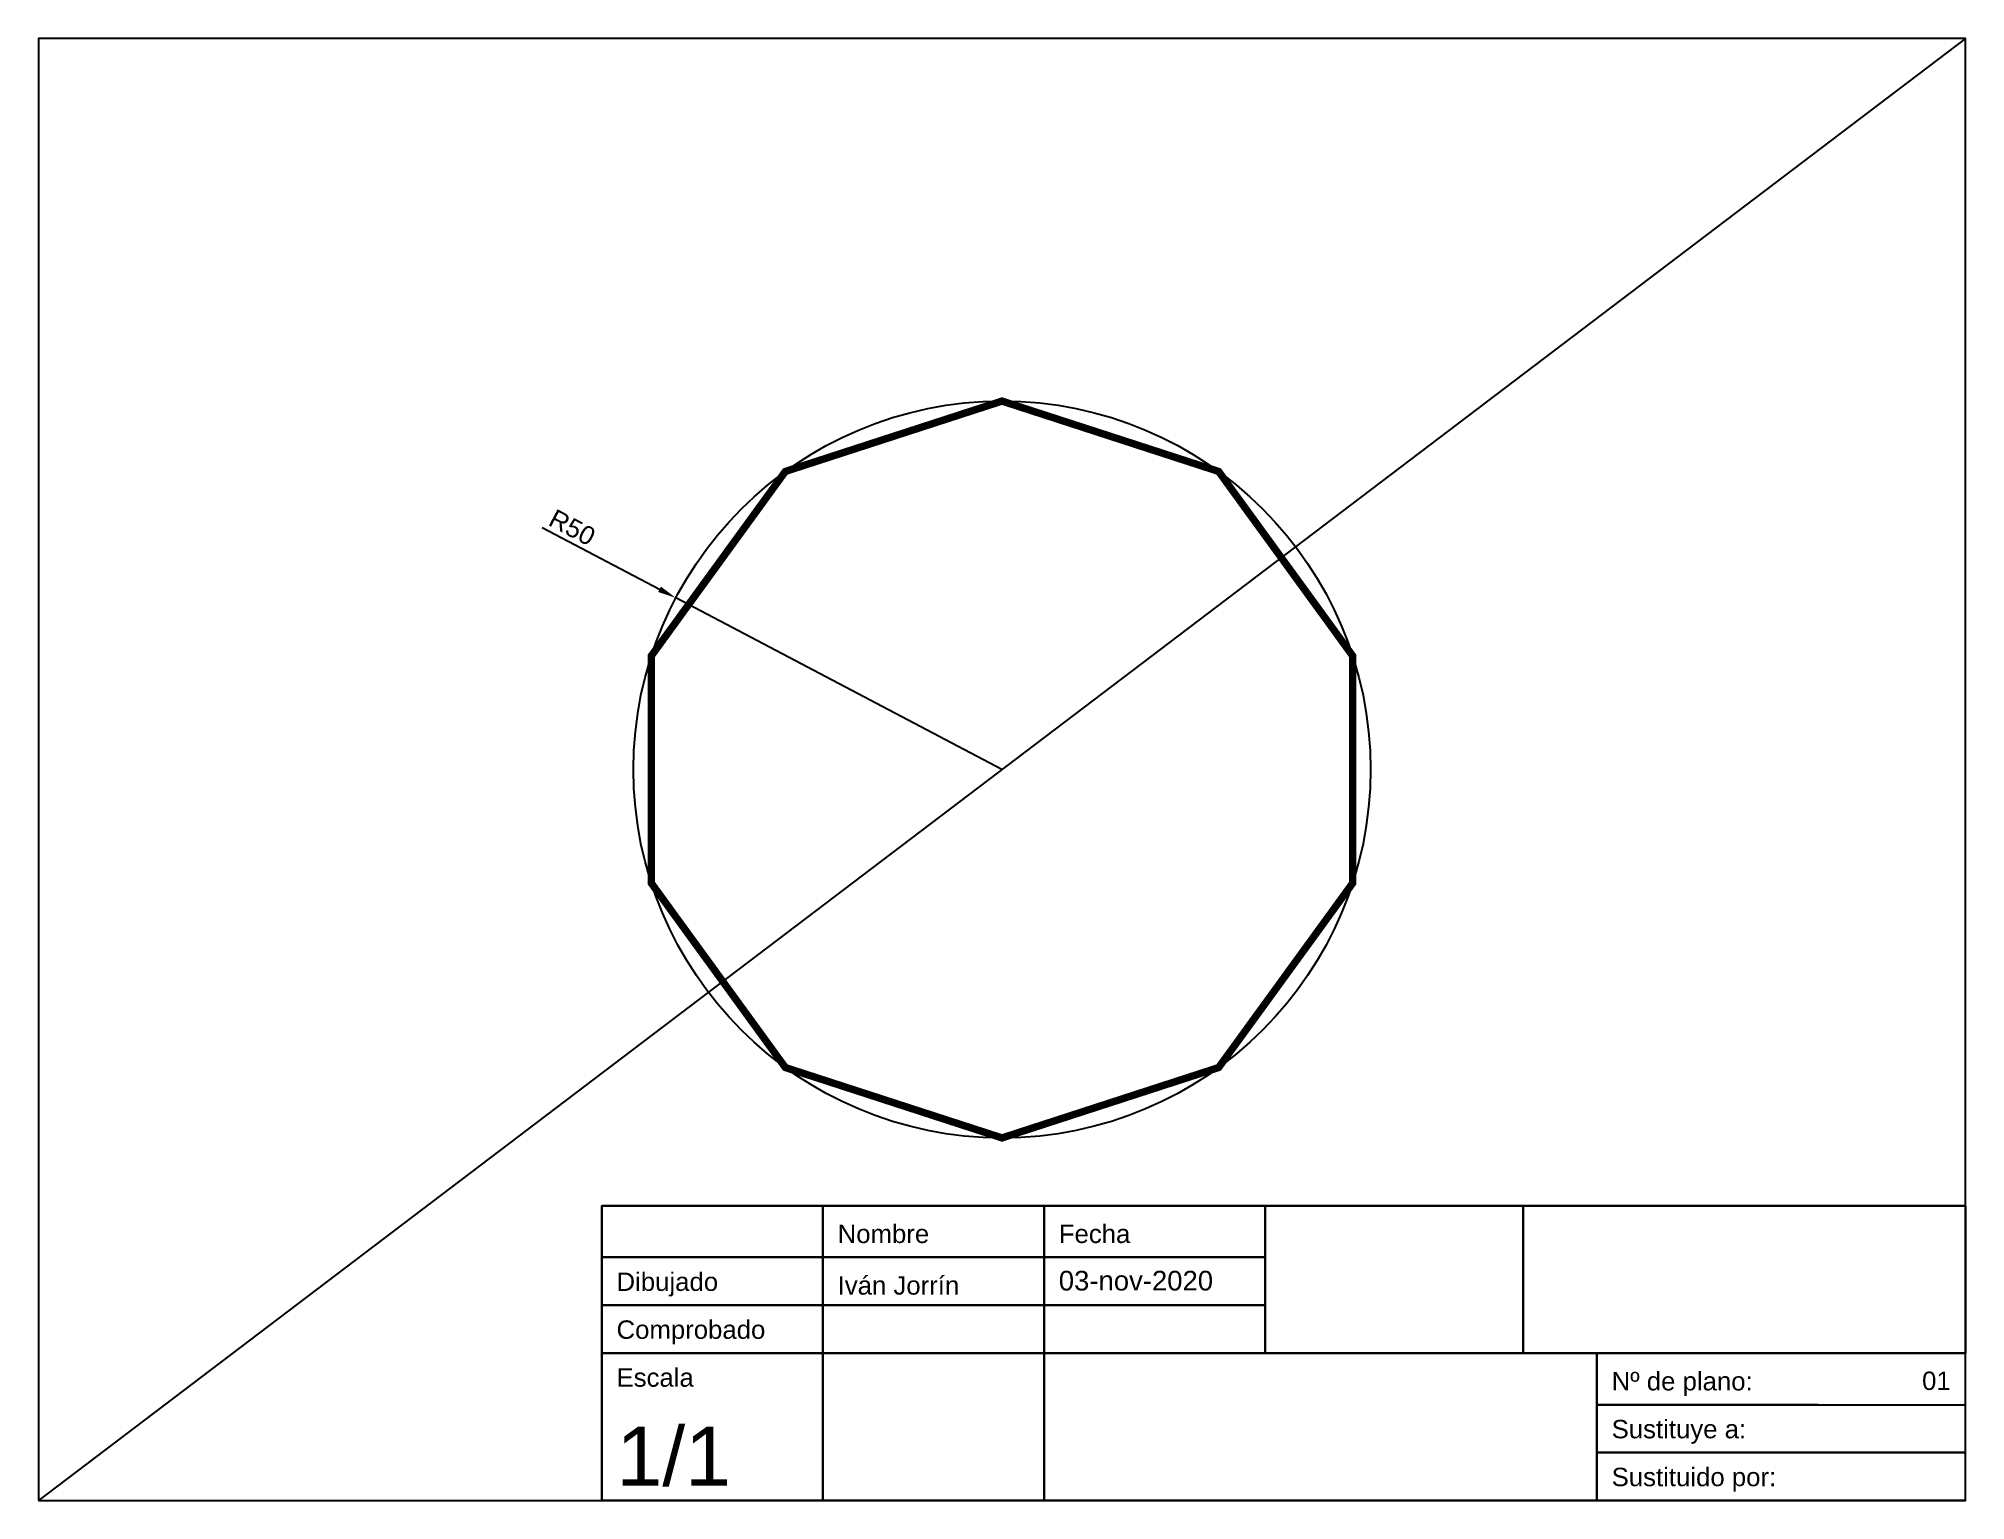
# Model space of a CAD drawing. Header units: millimetres. Extents: x 848 to 1110, y 800 to 998.
import ezdxf
from ezdxf.enums import TextEntityAlignment as Align

# ---------------------------------------------------------------- set-up
doc = ezdxf.new("R2010")
doc.units = ezdxf.units.MM
doc.layers.add('auxiliar', color=252, linetype='Continuous')
doc.styles.get("Standard").update_dxf_attribs({"font": 'arial.ttf'})
doc.dimstyles.new('ISO-25', dxfattribs={"dimtxt": 2.5, "dimasz": 2.5, "dimexe": 1.25, "dimexo": 0.625, "dimtad": 1, "dimtxsty": 'Standard', "dimcen": 2.5, "dimadec": 0, "dimazin": 0, "dimtfac": 1, "dimtmove": 0, "dimatfit": 3, "dimfxl": 1, "dimarcsym": 0})

# ---------------------------------------------------------------- blocks, each defined once
blk = doc.blocks.new('cajetín_iván')
for p, q in [((-50, 20), (0, 20)), ((-50, 13), (-50, 20)), ((-20, 13), (-50, 13)), ((-50, 13), (0, 13)), ((-50, 6.5), (-50, 13)), ((0, 6.5), (-50, 6.5)), ((-50, 6.5), (0, 6.5)), ((-50, 0), (-50, 6.5)), ((0, 0), (-50, 0))]:
    blk.add_line(p, q)
for points in [[(-185, 0), (0, 0), (0, 40), (-185, 40)], [(-185, 40), (-155, 40), (-155, 33), (-185, 33)], [(-155, 40), (-125, 40), (-125, 33), (-155, 33)], [(-125, 40), (-95, 40), (-95, 33), (-125, 33)], [(-95, 40), (-60, 40), (-60, 20), (-95, 20)], [(-60, 40), (0, 40), (0, 20), (-60, 20)], [(-185, 33), (-155, 33), (-155, 26.5), (-185, 26.5)], [(-155, 33), (-125, 33), (-125, 26.5), (-155, 26.5)], [(-125, 33), (-95, 33), (-95, 26.5), (-125, 26.5)], [(-185, 26.5), (-155, 26.5), (-155, 20), (-185, 20)], [(-155, 26.5), (-125, 26.5), (-125, 20), (-155, 20)], [(-125, 26.5), (-95, 26.5), (-95, 20), (-125, 20)], [(-185, 20), (-155, 20), (-155, 0), (-185, 0)], [(-155, 20), (-125, 20), (-125, 0), (-155, 0)], [(-125, 20), (-50, 20), (-50, 0), (-125, 0)]]:
    blk.add_lwpolyline(points, close=True)
for s, p in [('Nombre', (-153, 34.94)), ('Fecha', (-123, 34.94)), ('Dibujado', (-183, 28.44)), ('Iván Jorrín', (-153, 27.94)), ('Comprobado', (-183, 21.94)), ('Escala', (-183, 15.44)), ('Nº de plano:', (-48, 14.94)), ('Sustituye a:', (-48, 8.44)), ('Sustituido por:', (-48, 1.94))]:
    blk.add_text(s, height=2.5).set_placement(p)
blk = doc.blocks.new('*D17')
at = {"layer": 'auxiliar', "color": 0, "lineweight": -2, "transparency": 16777216}
for p, q in [((916.55, 931.83), (932.48, 923.45)), ((978.93, 898.99), (934.69, 922.28))]:
    blk.add_line(p, q, dxfattribs=at)
at = {"layer": 'auxiliar', "color": 0, "transparency": 16777216}
blk.add_solid([(932.67, 923.81), (932.28, 923.08), (934.69, 922.28)], dxfattribs=at)
at = {"layer": 'Defpoints', "color": 0, "transparency": 16777216}
for p in [(934.69, 922.28), (978.93, 898.99)]:
    blk.add_point(p, dxfattribs=at)
at = {"layer": 'auxiliar', "color": 0, "transparency": 16777216, "insert": (920.63, 931.83), "char_height": 2.5, "attachment_point": 5, "rotation": 332.2386}
blk.add_mtext('R50', dxfattribs=at)

msp = doc.modelspace()

# ---------------------------------------------------------------- linework, layer by layer
msp.add_lwpolyline([(848.229, 799.786), (1109.639, 799.786), (1109.639, 998.196), (848.229, 998.196)], close=True)
at = {"const_width": 1}
msp.add_lwpolyline([(978.934, 948.991), (949.545, 939.442), (931.382, 914.442), (931.382, 883.541), (949.545, 858.541), (978.934, 848.991), (1008.324, 858.541), (1026.487, 883.541), (1026.487, 914.442), (1008.324, 939.442), (978.934, 948.991)], dxfattribs=at)
at = {"layer": 'auxiliar'}
msp.add_line((1109.639, 998.196), (848.229, 799.786), dxfattribs=at)
msp.add_circle((978.934, 898.991), 50, dxfattribs=at)

# ---------------------------------------------------------------- block references
msp.add_blockref('cajetín_iván', (1109.639, 799.786))

# ---------------------------------------------------------------- texts
for s, height, p in [('03-nov-2020', 2.66856, (986.639, 828.286)), ('1/1', 8, (926.639, 801.786))]:
    msp.add_text(s, height=height).set_placement(p)
msp.add_text('01', height=2.5).set_placement((1107.639, 814.786), align=Align.RIGHT)

# ---------------------------------------------------------------- dimensions: what is measured, and where the dimension line sits
dim = msp.add_radius_dim(center=(978.934, 898.991), mpoint=(934.69, 922.281), dimstyle='ISO-25', dxfattribs=at)
dim.commit()
dim.dimension.update_dxf_attribs({"geometry": '*D17', "text_midpoint": (919.741, 930.15), "dimtype": 164})

doc.saveas('drawing.dxf')
